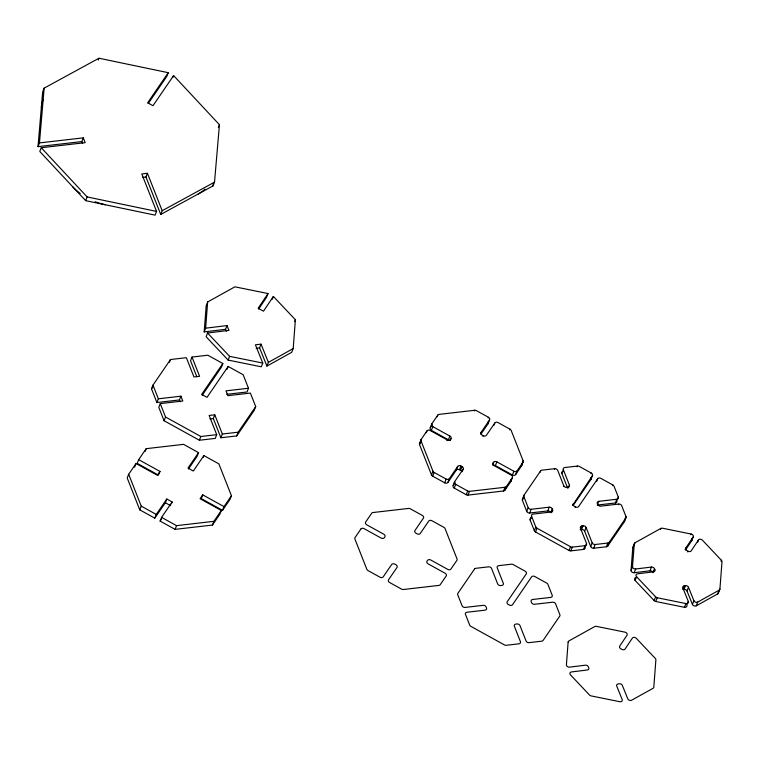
<?xml version="1.0" encoding="UTF-8"?>
<svg xmlns="http://www.w3.org/2000/svg" width="760" height="760" viewBox="0 0 760 760"><rect width="100%" height="100%" fill="white"/><g stroke="black" fill="none" stroke-linecap="round" stroke-linejoin="round"><path stroke-width="1.14" d="M204.184 331.92L205.647 328.187L227.021 325.574L225.559 329.308L204.184 331.92L206.178 305.71L207.641 301.976L234.887 286.824L268.023 293.541L266.56 297.274L258.666 309.063M205.647 328.187L207.641 301.976M227.021 325.574L228.969 330.381L207.556 333.003L206.093 336.737L228.133 360.078L261.316 366.805L262.779 363.071L255.417 344.831L261.041 344.147L259.578 347.88L266.931 366.092L291.735 352.298L293.198 348.565L295.393 319.76L273.372 296.447L263.501 311.182L258.153 308.275L268.023 293.541M634.248 543.961L632.519 566.589A2.451 1.852 21.4 0 0 635.673 568.993L651.443 567.064A2.451 1.852 21.4 0 1 654.464 568.708L653.001 572.442A2.451 1.852 21.4 0 0 649.981 570.798L634.211 572.726A2.451 1.852 21.4 0 1 631.056 570.323L632.785 547.694L634.248 543.961A2.451 1.852 21.4 0 1 635.037 542.773L660.82 528.438A2.451 1.852 21.4 0 1 662.539 528.228L691.135 534.033A2.451 1.852 21.4 0 1 693.13 537.073L691.667 540.806L685.606 549.85M692.436 604.428L693.899 600.694L688.484 587.281A2.451 1.852 21.4 0 0 685.453 585.637L684.332 585.77L682.869 589.503L683.99 589.37A2.451 1.852 21.4 0 1 687.011 591.014L692.436 604.428A2.451 1.852 21.4 0 0 696.255 605.815L717.668 593.921A2.451 1.852 21.4 0 0 718.457 592.724L718.637 590.463M718.457 592.724L719.919 588.99L722 561.754A2.451 1.852 21.4 0 0 721.401 560.281L702.401 540.16A2.451 1.852 21.4 0 0 698.478 539.989L691.211 550.839A2.451 1.852 21.4 0 1 688.028 551.228L686.954 550.649A2.451 1.852 21.4 0 1 685.862 547.931L693.13 537.073M38 146.642L39.463 142.909L83.287 137.855L81.823 141.588L38 146.642L42.683 91.874L44.146 88.141L98.962 58.235L168.255 72.694L166.791 76.427L148.191 103.588M39.463 142.909L44.146 88.141M83.287 137.855L85.186 142.661L41.239 147.734L39.776 151.468L85.642 200.649L155.097 215.146L156.56 211.413L141.787 173.945L147.421 173.289L145.958 177.023L160.721 214.453L213.056 185.896L213.266 183.549M213.056 185.896L214.519 182.162L219.44 124.716L173.612 75.582L152.978 105.716L147.659 102.771L168.255 72.694M98.23 60.097L98.962 58.235M85.642 200.649L87.105 196.916L41.239 147.734M172.881 77.444L173.612 75.582M160.721 214.453L162.184 210.719L214.519 182.162M218.339 127.518L219.44 124.716M156.892 402.534L158.355 398.8L180.899 396.207L179.436 399.94L156.892 402.534L151.506 388.854L152.969 385.12L170.487 359.527L186.361 357.694L193.952 376.941L199.585 376.295L192.005 357.048L207.841 355.224L222.841 363.508L221.379 367.241L202.217 395.238M169.394 362.33L170.487 359.527M188.499 468.93L197.096 456.38L198.559 452.647L183.559 444.353L146.205 448.666L138.681 459.648L159.989 471.418L157.339 475.276L136.04 463.505L128.677 474.259L127.214 477.992L139.783 509.875L154.793 518.158L165.347 502.74L166.81 499.006L172.14 501.951L171.409 503.814M134.577 467.238L136.04 463.505M180.899 396.207L182.799 401.014L160.255 403.617L158.792 407.351L164.075 420.736L199.376 440.24L215.251 438.406L216.714 434.673L209.142 415.463L214.776 414.808L222.347 434.026L220.884 437.76L236.73 435.926L254.248 410.334L255.712 406.6L250.382 393.072L227.867 395.666L225.976 390.849L248.482 388.255L243.143 374.718L228.171 366.453L207.024 397.347L201.695 394.402L222.841 363.508M138.681 459.648L137.218 463.381L158.526 475.152M145.103 451.459L146.205 448.666M164.075 420.736L165.537 417.002L160.255 403.617M192.005 357.048L190.541 360.781L196.859 376.817M139.783 509.875L141.246 506.141L128.677 474.259M158.887 474.212L159.989 471.418M154.793 518.158L156.256 514.425L166.81 499.006M202.72 494.855L201.257 498.589L222.528 510.34L223.991 506.606L202.72 494.855L200.07 498.712L221.34 510.464L219.877 514.197L212.439 525.065L175.085 529.369L160.113 521.103L161.576 517.37L172.14 501.951M228.133 360.078L229.596 356.345L207.556 333.003M227.078 369.255L228.171 366.453M199.376 440.24L200.839 436.506L216.714 434.673M220.884 437.76L213.313 418.541L214.776 414.808M175.085 529.369L176.548 525.635L213.902 521.332L221.34 510.464M203.157 457.453L203.889 455.582L218.861 463.856L231.429 495.738L229.966 499.472L222.528 510.34M272.27 299.25L273.372 296.447M248.482 388.255L247.019 391.989L226.765 394.326M236.73 435.926L238.193 432.193L255.712 406.6M266.931 366.092L268.394 362.358L293.198 348.565M212.439 525.065L213.902 521.332M294.661 321.632L295.393 319.76M462.545 470.715L463.096 469.319A2.451 1.852 21.4 0 0 462.023 466.592L460.959 466.013A2.451 1.852 21.4 0 0 457.767 466.374L456.304 470.108L447.868 482.438A2.451 1.852 21.4 0 1 444.676 482.809L432.687 476.188A2.451 1.852 21.4 0 1 431.49 474.895L419.548 444.609A2.451 1.852 21.4 0 1 419.672 443.175L421.135 439.441L426.997 430.882A2.451 1.852 21.4 0 1 430.179 430.512L447.231 439.926A2.451 1.852 21.4 0 0 450.414 439.555L450.946 438.786A2.451 1.852 21.4 0 0 449.873 436.059L432.829 426.645A2.451 1.852 21.4 0 1 431.756 423.928L437.779 415.131A2.451 1.852 21.4 0 1 439.156 414.38L474.639 410.286A2.451 1.852 21.4 0 1 476.453 410.666L488.442 417.287A2.451 1.852 21.4 0 1 489.516 420.014L488.053 423.748L480.899 434.197M419.548 444.609L421.012 440.876A2.451 1.852 21.4 0 1 421.135 439.441M426.265 432.744L426.997 430.882M449.226 440.458A2.451 1.852 21.4 0 0 448.409 439.793L431.366 430.378A2.451 1.852 21.4 0 1 430.293 427.661L431.756 423.928M431.366 430.378L432.829 426.645M437.142 416.765L437.779 415.131M431.49 474.895L432.953 471.162L421.012 440.876M432.687 476.188L434.15 472.454A2.451 1.852 21.4 0 1 432.953 471.162M446.956 440.629L447.231 439.926M448.409 439.793L449.873 436.059M450.3 440.42L450.946 438.786M444.676 482.809L446.139 479.075A2.451 1.852 21.4 0 0 449.331 478.705L457.767 466.374M474.363 410.989L474.639 410.286M447.868 482.438L449.331 478.705M489.516 420.014L481.061 432.373A2.451 1.852 21.4 0 0 482.134 435.09L483.198 435.68A2.451 1.852 21.4 0 0 486.381 435.309L494.845 422.959A2.451 1.852 21.4 0 1 498.037 422.588L509.988 429.191A2.451 1.852 21.4 0 1 511.185 430.474L523.127 460.769A2.451 1.852 21.4 0 1 523.003 462.203L517.066 470.887A2.451 1.852 21.4 0 1 513.874 471.257L496.859 461.852A2.451 1.852 21.4 0 0 493.677 462.222L493.145 462.992A2.451 1.852 21.4 0 0 494.219 465.719L511.233 475.114A2.451 1.852 21.4 0 1 512.306 477.831L510.844 481.565L504.897 490.247A2.451 1.852 21.4 0 1 503.519 490.998L468.036 495.092A2.451 1.852 21.4 0 1 466.222 494.712L454.262 488.1A2.451 1.852 21.4 0 1 453.188 485.383L454.651 481.65L463.096 469.319M456.304 470.108A2.451 1.852 21.4 0 1 459.496 469.747L460.959 466.013M461.757 471.618A2.451 1.852 21.4 0 0 460.56 470.326L462.023 466.592M454.262 488.1L455.724 484.367A2.451 1.852 21.4 0 1 454.651 481.65M462.184 471.656L462.46 470.953M480.69 433.305L481.061 432.373M488.167 417.99L488.442 417.287M482.923 436.382L483.198 435.68M466.222 494.712L467.685 490.979A2.451 1.852 21.4 0 0 469.499 491.359L504.982 487.264A2.451 1.852 21.4 0 0 506.359 486.514L512.306 477.831M493.933 425.286L494.389 424.118M494.57 423.652L494.845 422.959M468.036 495.092L469.499 491.359M492.869 463.695L493.145 462.992M492.945 464.094L493.677 462.222M492.879 465.405A2.451 1.852 21.4 0 1 495.397 465.585L496.859 461.852M509.713 429.894L509.988 429.191M503.519 490.998L504.982 487.264M504.897 490.247L506.359 486.514M495.397 465.585L512.411 474.981L513.874 471.257M512.411 474.981A2.451 1.852 21.4 0 0 515.603 474.62L517.066 470.887M523.127 460.769L521.664 464.502A2.451 1.852 21.4 0 1 521.54 465.937L515.603 474.62M521.54 465.937L523.003 462.203M523.982 495.216L522.519 498.95A2.451 1.852 21.4 0 0 522.395 500.384L526.718 511.347A2.451 1.852 21.4 0 0 529.73 513.01L547.76 510.929A2.451 1.852 21.4 0 1 550.772 512.601L552.235 508.867A2.451 1.852 21.4 0 0 549.223 507.195L531.192 509.276A2.451 1.852 21.4 0 1 528.181 507.613L523.858 496.65A2.451 1.852 21.4 0 1 523.982 495.216L540.626 470.905A2.451 1.852 21.4 0 1 542.003 470.155L554.686 468.692A2.451 1.852 21.4 0 1 557.697 470.354L563.768 485.754A2.451 1.852 21.4 0 0 566.779 487.417L567.91 487.283A2.451 1.852 21.4 0 0 569.411 485.099L563.341 469.708A2.451 1.852 21.4 0 1 564.832 467.523L577.486 466.06A2.451 1.852 21.4 0 1 579.3 466.44L591.289 473.062A2.451 1.852 21.4 0 1 592.363 475.788L590.9 479.522L573.183 505.409M522.395 500.384L523.858 496.65M540.075 472.302L540.626 470.905M526.718 511.347L528.181 507.613M529.73 513.01L531.192 509.276M585.523 546.05L585.067 547.219A2.451 1.852 21.4 0 1 583.575 549.404L570.883 550.867A2.451 1.852 21.4 0 1 569.069 550.487L535.534 531.962A2.451 1.852 21.4 0 1 534.337 530.679L530.128 520.011L531.591 516.278A2.451 1.852 21.4 0 1 533.092 514.092L551.123 512.012A2.451 1.852 21.4 0 0 552.615 509.827L552.235 508.867M554.41 469.395L554.686 468.692M534.337 530.679L535.8 526.946L531.591 516.278M535.534 531.962L536.997 528.228A2.451 1.852 21.4 0 1 535.8 526.946M567.511 487.739L561.878 473.442L563.341 469.708M547.76 510.929L549.223 507.195M550.848 512.715L551.123 512.012M551.522 512.63L552.615 509.827M563.492 486.447L563.768 485.754M567.635 487.986L567.91 487.283M568.309 487.901L569.411 485.099M577.211 466.763L577.486 466.06M572.688 505.219L592.363 475.788M575.197 507.604L575.462 506.901A2.451 1.852 21.4 0 0 578.654 506.531L597.692 478.733A2.451 1.852 21.4 0 1 600.885 478.363L612.836 484.965A2.451 1.852 21.4 0 1 614.033 486.248L618.298 497.068L618.022 497.772M591.014 473.765L591.289 473.062M569.069 550.487L570.532 546.753A2.451 1.852 21.4 0 0 572.346 547.133L585.038 545.67A2.451 1.852 21.4 0 0 586.53 543.486L580.478 528.124A2.451 1.852 21.4 0 1 581.97 525.939L583.1 525.806A2.451 1.852 21.4 0 1 586.112 527.468L592.173 542.83A2.451 1.852 21.4 0 0 595.184 544.502L607.839 543.039A2.451 1.852 21.4 0 0 609.207 542.288L625.85 517.978A2.451 1.852 21.4 0 0 625.974 516.543L621.718 505.723A2.451 1.852 21.4 0 0 618.697 504.06L600.704 506.141A2.451 1.852 21.4 0 1 597.692 504.478L597.312 503.509A2.451 1.852 21.4 0 1 598.804 501.325L616.806 499.253A2.451 1.852 21.4 0 0 618.298 497.068M596.6 481.526L597.692 478.733M570.883 550.867L572.346 547.133M580.184 529.73A2.451 1.852 21.4 0 1 580.507 529.672L581.97 525.939M580.507 529.672L581.637 529.539L583.1 525.806M625.85 517.978L624.387 521.711L607.744 546.022A2.451 1.852 21.4 0 1 606.375 546.772L593.721 548.236A2.451 1.852 21.4 0 1 590.71 546.563L584.649 531.202L586.112 527.468M598.804 501.325L597.341 505.058L615.343 502.987A2.451 1.852 21.4 0 0 616.835 500.802L617.291 499.633M597.417 505.172L597.692 504.478M583.575 549.404L585.038 545.67M585.618 545.813L586.074 544.654M586.255 544.179L586.53 543.486M612.56 485.668L612.836 484.965M590.71 546.563L592.173 542.83M593.721 548.236L595.184 544.502M615.343 502.987L616.806 499.253M617.481 499.168L617.842 498.237M618.422 504.764L618.697 504.06M606.375 546.772L607.839 543.039M607.744 546.022L609.207 542.288M625.433 517.94L624.511 520.277A2.451 1.852 21.4 0 1 624.387 521.711M625.708 517.246L625.974 516.543M635.037 542.773L633.574 546.506A2.451 1.852 21.4 0 0 632.785 547.694M631.056 570.323L632.519 566.589M634.211 572.726L635.673 568.993M687.372 603.744L686.822 605.14A2.451 1.852 21.4 0 1 684.428 607.297L655.785 601.492A2.451 1.852 21.4 0 1 654.151 600.6L635.113 580.44L636.576 576.707A2.451 1.852 21.4 0 1 637.583 573.8L653.381 571.862A2.451 1.852 21.4 0 0 654.854 569.667L654.464 568.708M660.45 529.378L660.82 528.438M649.981 570.798L651.443 567.064M653.106 572.565L653.381 571.862M654.122 571.539L654.854 569.667M654.151 600.6L655.614 596.866L636.576 576.707M655.785 601.492L657.248 597.759L685.89 603.563A2.451 1.852 21.4 0 0 688.284 601.407L682.86 587.964A2.451 1.852 21.4 0 1 684.332 585.77M690.859 534.726L691.135 534.033M685.13 549.793L685.862 547.931M687.753 551.931L688.028 551.228M697.566 542.317L698.022 541.158M698.202 540.683L698.478 539.989M683.99 589.37L685.453 585.637M687.011 591.014L688.484 587.281M684.428 607.297L685.89 603.563M687.467 603.506L687.923 602.338M688.009 602.11L688.284 601.407M696.255 605.815L697.718 602.082L719.131 590.188A2.451 1.852 21.4 0 0 719.919 588.99M721.04 561.222L721.401 560.281M717.668 593.921L719.131 590.188M151.506 388.854L153.444 386.013M198.559 452.647L187.986 468.084L193.306 471.029L203.889 455.582M160.113 521.103L161.434 519.175M223.991 506.606L231.429 495.738M419.672 443.175L421.619 440.315M430.293 427.661L432.298 424.726M453.188 485.383L455.135 482.534M256.205 348.289L259.578 347.88M142.576 177.412L145.958 177.023M209.931 418.931L213.313 418.541M222.347 434.026L238.193 432.193M229.596 356.345L262.779 363.071M87.105 196.916L156.56 211.413M575.462 506.901L574.399 506.312A2.451 1.852 21.4 0 1 573.325 503.595M459.496 469.747L460.56 470.326M536.997 528.228L570.532 546.753M434.15 472.454L446.139 479.075M455.724 484.367L467.685 490.979M165.537 417.002L200.839 436.506M165.347 502.74L170.677 505.685M141.246 506.141L156.256 514.425M161.576 517.37L176.548 525.635M261.041 344.147L268.394 362.358M225.559 329.308L226.337 331.227M147.421 173.289L162.184 210.719M81.823 141.588L82.584 143.516M179.436 399.94L180.196 401.859M152.969 385.12L158.355 398.8M487.977 421.923A2.451 1.852 21.4 0 1 488.053 423.748M510.758 479.74A2.451 1.852 21.4 0 1 510.844 481.565M697.718 602.082A2.451 1.852 21.4 0 1 693.899 600.694M691.543 538.935A2.451 1.852 21.4 0 1 691.667 540.806M635.113 580.44A2.451 1.852 21.4 0 1 635.806 577.591M657.248 597.759A2.451 1.852 21.4 0 1 655.614 596.866M590.824 477.698A2.451 1.852 21.4 0 1 590.9 479.522M561.878 473.442A2.451 1.852 21.4 0 1 562.78 471.399M530.128 520.011A2.451 1.852 21.4 0 1 531.63 517.826M581.637 529.539A2.451 1.852 21.4 0 1 584.649 531.202M105.298 204.754A48.991 37.031 21.4 0 1 95.199 201.751M80.218 193.486A48.991 37.031 21.4 0 1 72.675 186.751M41.353 107.426A48.991 37.031 21.4 0 1 43.063 99.835M204.982 189.192A48.991 37.031 21.4 0 1 198.218 193.99M568.128 642.105L566.409 664.734A2.451 1.852 21.4 0 0 569.563 667.137L585.333 665.2A2.451 1.852 21.4 0 1 588.354 666.852L588.744 667.812A2.451 1.852 21.4 0 1 587.271 670.006L571.472 671.944A2.451 1.852 21.4 0 0 570.466 674.851L589.503 695.01A2.451 1.852 21.4 0 0 591.137 695.903L619.78 701.708A2.451 1.852 21.4 0 0 622.174 699.551L616.75 686.109A2.451 1.852 21.4 0 1 618.222 683.914L619.343 683.772A2.451 1.852 21.4 0 1 622.364 685.425L627.788 698.829A2.451 1.852 21.4 0 0 631.607 700.226L653.011 688.332A2.451 1.852 21.4 0 0 653.809 687.135L655.88 659.899A2.451 1.852 21.4 0 0 655.291 658.426L636.291 638.305A2.451 1.852 21.4 0 0 632.367 638.134L625.1 648.983A2.451 1.852 21.4 0 1 621.917 649.372L620.844 648.793A2.451 1.852 21.4 0 1 619.751 646.076L627.019 635.217A2.451 1.852 21.4 0 0 625.024 632.168L596.429 626.373A2.451 1.852 21.4 0 0 594.709 626.582L568.927 640.917A2.451 1.852 21.4 0 0 568.128 642.105M360.886 529.026L355.024 537.586A2.451 1.852 21.4 0 0 354.901 539.02L366.842 569.306A2.451 1.852 21.4 0 0 368.04 570.598L380.028 577.22A2.451 1.852 21.4 0 0 383.211 576.85L391.656 564.519A2.451 1.852 21.4 0 1 394.849 564.148L395.912 564.737A2.451 1.852 21.4 0 1 396.986 567.464L388.541 579.794A2.451 1.852 21.4 0 0 389.614 582.511L401.574 589.123A2.451 1.852 21.4 0 0 403.389 589.503L438.872 585.409A2.451 1.852 21.4 0 0 440.249 584.658L446.186 575.975A2.451 1.852 21.4 0 0 445.123 573.258L428.108 563.863A2.451 1.852 21.4 0 1 427.034 561.136L427.566 560.367A2.451 1.852 21.4 0 1 430.749 559.996L447.763 569.392A2.451 1.852 21.4 0 0 450.946 569.031L456.893 560.348A2.451 1.852 21.4 0 0 457.016 558.913L445.075 528.618A2.451 1.852 21.4 0 0 443.878 527.336L431.917 520.733A2.451 1.852 21.4 0 0 428.735 521.103L420.27 533.453A2.451 1.852 21.4 0 1 417.088 533.824L416.014 533.235A2.451 1.852 21.4 0 1 414.95 530.508L423.405 518.158A2.451 1.852 21.4 0 0 422.332 515.432L410.343 508.81A2.451 1.852 21.4 0 0 408.528 508.431L373.036 512.525A2.451 1.852 21.4 0 0 371.668 513.275L365.645 522.072A2.451 1.852 21.4 0 0 366.719 524.789L383.762 534.204A2.451 1.852 21.4 0 1 384.835 536.931L384.303 537.7A2.451 1.852 21.4 0 1 381.111 538.07L364.069 528.656A2.451 1.852 21.4 0 0 360.886 529.026M474.515 569.05L457.872 593.361A2.451 1.852 21.4 0 0 457.748 594.795L462.07 605.758A2.451 1.852 21.4 0 0 465.082 607.42L483.113 605.34A2.451 1.852 21.4 0 1 486.124 607.012L486.505 607.971A2.451 1.852 21.4 0 1 485.013 610.156L466.982 612.237A2.451 1.852 21.4 0 0 465.481 614.422L469.69 625.081A2.451 1.852 21.4 0 0 470.887 626.373L504.421 644.898A2.451 1.852 21.4 0 0 506.236 645.278L518.928 643.815A2.451 1.852 21.4 0 0 520.419 641.63L514.368 626.269A2.451 1.852 21.4 0 1 515.859 624.083L516.99 623.95A2.451 1.852 21.4 0 1 520.001 625.613L526.053 640.975A2.451 1.852 21.4 0 0 529.074 642.637L541.718 641.183A2.451 1.852 21.4 0 0 543.096 640.433L559.74 616.122A2.451 1.852 21.4 0 0 559.864 614.688L555.598 603.867A2.451 1.852 21.4 0 0 552.586 602.205L534.593 604.285A2.451 1.852 21.4 0 1 531.572 602.614L531.202 601.654A2.451 1.852 21.4 0 1 532.693 599.469L550.696 597.398A2.451 1.852 21.4 0 0 552.188 595.213L547.922 584.392A2.451 1.852 21.4 0 0 546.725 583.11L534.774 576.508A2.451 1.852 21.4 0 0 531.582 576.878L512.544 604.675A2.451 1.852 21.4 0 1 509.352 605.045L508.288 604.457A2.451 1.852 21.4 0 1 507.214 601.73L526.253 573.933A2.451 1.852 21.4 0 0 525.179 571.207L513.19 564.585A2.451 1.852 21.4 0 0 511.375 564.205L498.721 565.668A2.451 1.852 21.4 0 0 497.23 567.853L503.291 583.243A2.451 1.852 21.4 0 1 501.8 585.428L500.669 585.561A2.451 1.852 21.4 0 1 497.657 583.899L491.587 568.499A2.451 1.852 21.4 0 0 488.575 566.836L475.893 568.299A2.451 1.852 21.4 0 0 474.515 569.05"/></g></svg>
